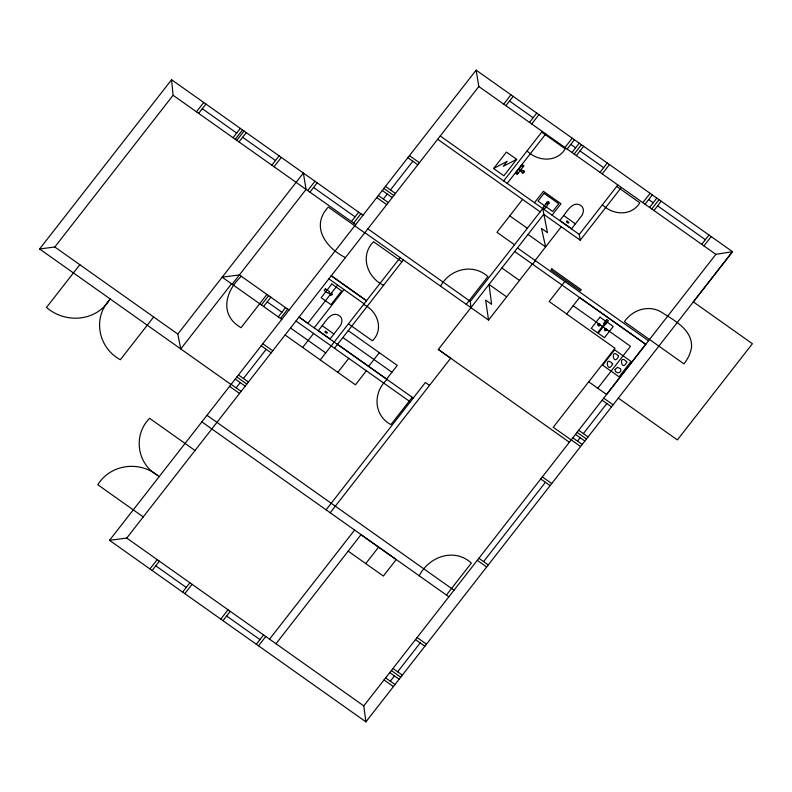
<?xml version="1.0" encoding="UTF-8"?>
<svg xmlns="http://www.w3.org/2000/svg" width="792" height="792" viewBox="0 0 792 792"><rect width="100%" height="100%" fill="white"/><g stroke="black" fill="none" stroke-linecap="round" stroke-linejoin="round"><path stroke-width="1.19" d="M110.326 299.069C92.139 317.315 98.079 347.797 120.334 359.736L153.658 316.988M231.007 384.506L39.6 248.985L171.577 79.725L362.983 215.246M39.6 248.985L54.806 246.995L173.101 95.268L171.577 79.725M196.446 111.801L203.712 102.485M79.824 264.706L46.49 307.454C64.894 323.403 94.555 321.829 108.751 301.089M198.653 113.355L205.92 104.039M233.056 137.719L240.322 128.403M235.264 139.283L242.53 129.957M236.788 140.362L244.055 131.036M238.986 141.916L246.253 132.601M271.844 165.181L279.111 155.856M274.042 166.736L281.308 157.42M231.551 283.823L180.774 348.945L177.804 334.075L303.366 173.042L306.068 189.417L232.135 284.239M307.712 190.575L314.978 181.259M241.352 276.299C225.255 290.981 219.008 315.038 241.025 327.7L266.953 294.436M309.91 192.139L317.176 182.813M261.4 304.96L268.666 295.644M263.597 306.514L270.864 297.198M351.42 221.522L358.687 212.207M278.259 316.899L285.526 307.583M353.618 223.077L360.885 213.761M280.457 318.453L287.724 309.137M109.514 540.322L476.121 70.141L732.511 251.678L365.904 721.858L109.514 540.322L126.75 538.065L363.795 705.9L365.904 721.858M236.135 387.852L240.233 382.595M243.441 378.487L266.191 349.312M383.348 199.049L387.258 194.03M390.466 189.922L412.83 161.241M126.75 538.065L478.823 86.516L476.121 70.141M337.649 285.08L307.86 323.284L299.069 317.057M314.147 327.878L344.015 289.575M302.663 347.46L313.573 333.462M322.195 325.68L318.354 330.611L330.076 338.907L339.422 326.918C342.421 323.68 343.263 317.671 338.778 315.295C331.244 311.187 325.908 321.047 322.195 325.68L333.917 333.986M503.682 104.118L510.949 94.802M505.88 105.673L513.147 96.357M149.945 568.953L157.212 559.627M152.143 570.507L159.41 561.182M320.245 359.905L400.138 257.647M334.521 348.223L403.356 259.934M493.604 168.538L506.425 152.094L516.681 159.35L503.861 175.794L493.604 168.538L507.207 161.291L503.306 166.3L516.681 159.35M529.511 122.404L536.768 113.088M337.837 372.359L348.757 358.35M531.709 123.958L538.966 114.642M182.625 592.089L189.892 582.773M503.682 180.903L542.253 131.432M184.823 593.644L192.09 584.328M507.197 183.398L545.777 133.917M520.255 170.498L517.156 174.468L515.364 173.21L522.126 164.538L523.908 165.805L520.839 169.755M520.809 170.894L521.393 170.151M368.646 366.359L379.309 352.678M366.35 370.795L355.42 384.813L285.08 335.006M440.51 286.239C449.668 268.993 472.903 262.993 487.912 276.566L466.191 304.415M522.581 199.396L496.94 232.284L514.523 244.738M564.973 147.51L572.23 138.194M387.13 379.517C372.854 391.911 373.359 415.444 390.931 424.591L412.226 397.287M567.171 149.064L574.428 139.748M571.992 152.48L579.249 143.164M534.491 202.722L543.391 191.298L560.983 203.752L552.073 215.167M574.19 154.034L581.447 144.718M576.388 155.588L583.645 146.273M220.78 619.106L228.046 609.781M470.864 307.732L470.339 301.405L542.738 208.553L547.49 232.68L541.51 228.452L545.619 246.866L535.105 260.459M222.978 620.661L230.244 611.335M569.369 442.233L438.322 349.46L543.698 214.325L580.229 240.214L621.373 187.447M326.086 509.85L425.403 382.477L429.512 385.377M330.195 512.761L450.697 358.212L438.322 349.46M563.686 215.533L559.835 220.463L571.557 228.759L580.912 216.77C583.912 213.533 584.753 207.524 580.269 205.148C572.725 201.029 567.399 210.89 563.686 215.533L575.408 223.829M600.009 172.319L607.276 163.004M602.207 173.874L609.474 164.558M532.323 264.013L488.535 320.077L364.865 232.68M561.281 226.779L545.589 246.896L528.007 234.442M532.62 264.231L535.402 260.667M256.311 644.262L263.578 634.946M258.509 645.817L265.775 636.501M580.229 240.214L579.279 234.432L617.859 184.952M269.537 639.164L354.618 530.046M275.992 643.728L361.063 534.62M564.835 281.507L549.153 301.524L566.735 313.978M642.847 202.653L650.113 193.337M645.044 204.207L652.311 194.891M365.765 563.607L378.586 547.153M649.569 207.405L656.835 198.089M651.767 208.969L659.033 199.653M653.964 210.524L661.231 201.208M419.225 575.794C428.868 556.548 454.301 547.49 471.379 563.043L446.421 595.049M588.753 381.853L614.968 348.233L566.686 314.048L579.566 297.535L645.727 344.312L606.563 394.456L588.694 381.803L553.232 427.274L580.595 446.52M701.742 244.352L709.008 235.026M703.939 245.906L711.206 236.59M597.782 388.238L630.491 346.292L573.18 305.722M363.795 705.9L715.869 254.351L732.511 251.678L693.317 301.881L752.4 343.718L677.388 439.926L618.334 398.119M390.327 681.209L394.446 675.923M397.643 671.814L420.186 642.906M483.585 561.597L545.421 482.288M577.507 441.144L580.18 437.709M583.387 433.6L606.821 403.544M159.162 476.655C140.728 460.439 110.999 463.518 97.763 484.714L143.243 516.919M509.513 101.02L533.145 117.741M570.804 144.401L575.626 147.817M580.021 150.935L603.643 167.656M648.678 199.544L653.202 202.752M657.598 205.861L705.375 239.689M478.823 86.516L715.869 254.351M541.698 132.145L565.29 148.846C556.776 162.766 537.709 161.588 527.056 150.916M616.701 186.427L639.837 202.811C631.491 216.454 612.81 215.226 602.405 204.772M521.443 165.419L523.225 166.686M519.047 168.488L521.572 170.27L524.017 170.844L524.106 172.507L522.274 173.092L520.987 171.013L518.473 169.231M516.077 172.3L517.879 173.537M440.243 135.996L579.279 234.432M437.679 139.283L540.174 211.85M509.761 215.84L527.343 228.294M409.444 155.658L419.413 162.716M407.84 157.707L417.81 164.766M517.463 247.965L648.499 340.748M514.681 251.529L645.727 344.312M501.91 268.013L519.502 280.457M385.476 186.397L395.446 193.456M383.882 188.446L393.842 195.505M382.279 190.506L392.238 197.564M378.358 195.525L388.327 202.584M376.754 197.584L386.724 204.633M506.672 296.901L489.04 284.417L491.624 304.326L485.644 300.089L488.555 320.047M202.287 108.702L236.689 133.066M242.619 137.254L275.477 160.519M313.543 187.476L355.054 216.859M367.854 228.839L470.339 301.405M603.732 398.168L613.107 404.811M173.101 95.268L355.717 224.572M602.128 400.227L611.503 406.87M364.716 232.858L328.284 207.059C310.236 226.423 325.938 247.896 345.421 257.608M401.9 261.805L373.557 241.738C359.598 255.578 367.082 277.537 383.585 285.298M578.695 430.274L588.08 436.917M577.091 432.333L586.476 438.976M575.497 434.382L584.872 441.025M572.814 437.818L582.189 444.46M331.313 275.705L366.587 300.683M331.214 275.834L366.488 300.812M328.858 278.853L364.132 303.821M363.617 304.494C377.428 310.87 384.239 329.145 372.448 340.817L348.51 323.869M348.213 330.66L397.277 365.399L386.605 379.081L337.541 344.342M542.332 476.913L551.717 483.556M342.877 337.501L391.941 372.24M540.728 478.972L550.113 485.605M289.03 310.098L239.402 274.923L222.166 277.18L281.784 319.394M299.01 317.127L413.275 398.029M295.99 321.017L410.286 401.871M267.231 301.861L281.893 312.236M290.535 328.007L325.7 352.915M262.805 343.728L272.775 350.777M261.212 345.777L271.171 352.836M238.451 374.962L248.421 382.011M54.806 246.995L177.804 334.075M236.857 377.012L246.817 384.07M235.254 379.071L245.213 386.13M478.893 558.281L488.268 564.924M231.155 384.318L241.124 391.377M477.289 560.34L486.664 566.973M229.551 386.377L239.521 393.436M206.989 415.315L454.004 590.208M201.861 421.888L448.876 596.782M360.994 534.709L396.168 559.607L383.348 576.051L348.173 551.153M195.02 450.5L149.549 418.305C133.046 435.055 136.818 463.251 157.083 475.18M417.097 637.53L426.472 644.173M415.493 639.589L424.878 646.232M392.961 668.488L402.336 675.13M391.357 670.547L400.732 677.19M389.753 672.606L399.128 679.239M385.635 677.883L395.01 684.526M384.031 679.942L393.406 686.585M155.776 565.844L186.259 587.436M226.611 615.998L259.944 639.599M612.632 363.875C607.335 375.428 603.959 354.163 612.632 363.875M618.611 356.202C613.325 367.755 609.939 346.49 618.611 356.202M626.818 362.003C621.532 373.567 618.146 352.301 626.818 362.003M615.146 369.379C614.364 372.438 618.918 374.072 620.473 371.507A2.95 2.782 9.3 0 0 620.453 368.686L617.513 367.339L615.146 369.379M547.401 202.495L547.737 203.435L548.717 203.138L548.391 202.188L547.401 202.495M330.452 293.782L330.789 294.723L331.779 294.416L331.442 293.476L330.452 293.782M546.906 202.257L547.49 203.9L549.222 203.376L548.628 201.732L546.906 202.257M597.821 324.383L598.415 326.027L600.138 325.492L599.544 323.849L597.821 324.383M599.692 324.839L599.089 325.621L598.257 325.037L598.861 324.255L599.692 324.839M604.534 329.135L605.128 330.779L606.86 330.254L606.266 328.601L604.534 329.135M329.957 293.545L330.551 295.188L332.274 294.654L331.69 293.01L329.957 293.545M605.029 329.373L605.375 330.313L606.355 330.007L606.019 329.066L605.029 329.373M691.555 347.094C690.703 353.291 687.773 358.994 683.942 363.875L624.423 321.73C632.382 309.741 648.905 304.366 661.607 312.246C674.081 320.354 692.426 329.601 691.555 347.094M517.146 172.379L517.008 172.913L517.146 172.379M524.017 171.349C522.492 174.982 522.047 170.815 524.017 171.349M522.344 166.063L521.849 166.35L522.344 166.063M325.462 288.823L324.185 290.466L328.284 293.367L329.571 291.723L325.462 288.823M331.848 283.982L321.166 297.693L330.977 304.643L341.669 290.931L331.848 283.982M325.532 331.224L324.878 332.056L326.75 333.373L327.393 332.541L325.532 331.224M544.074 193.337L538.025 201.099L552.687 211.474L558.726 203.722L544.074 193.337M546.134 203.534L543.144 207.375L544.906 208.613L547.896 204.781L546.134 203.534M567.013 221.067L566.369 221.899L568.23 223.215L568.874 222.394L567.013 221.067M551.826 268.894L550.975 269.993L580.407 290.832L581.259 289.733L551.826 268.894M599.999 317.137L591.268 328.333L597.544 332.769L606.276 321.582L599.999 317.137M606.682 319.532L603.682 323.374L605.444 324.621L608.434 320.78L606.682 319.532M606.959 322.017L598.227 333.214L604.504 337.669L613.236 326.462L606.959 322.017M614.632 349.826L602.663 365.181L619.077 376.794L631.046 361.449L614.632 349.826"/></g></svg>
